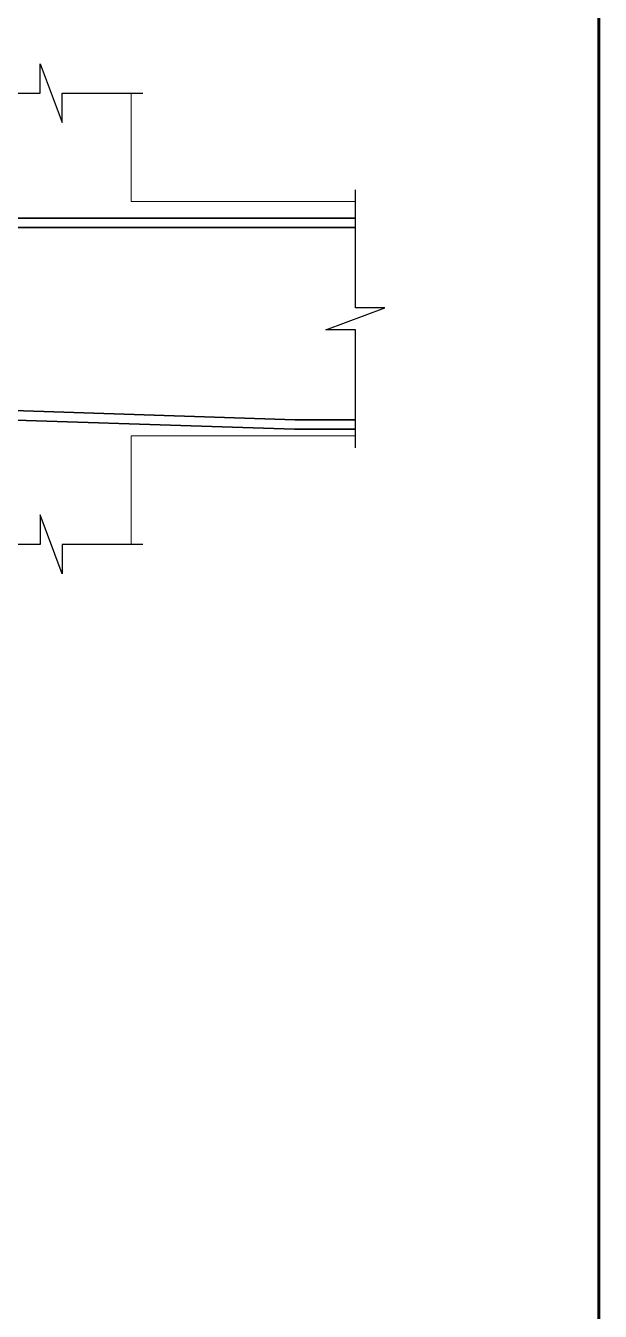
# Model space of a CAD drawing. Extents: x -1855204 to -1466800, y -1308584 to -996495.
# Drawn here: x -1559292 to -1554082, y -1039159 to -1027506 of the extents above; entities that cross this region are included whole.
import ezdxf

# ---------------------------------------------------------------- set-up
doc = ezdxf.new("R2010")
doc.units = 0
doc.header["$LTSCALE"] = 150
doc.layers.get('0').update_dxf_attribs({"lineweight": 18})
for name, color, linetype, lineweight in [('05.Text', 253, 'Continuous', 18), ('11.Khung bo', 32, 'Continuous', 50), ('4', 4, 'Continuous', 35)]:
    doc.layers.add(name, color=color, linetype=linetype, lineweight=lineweight)
doc.layers.add('KT', color=8, linetype='Continuous')

# ---------------------------------------------------------------- blocks, each defined once
blk = doc.blocks.new('100')
at = {"layer": '11.Khung bo', "const_width": 26.7}
blk.add_lwpolyline([(1860913, -945240), (1860913, -916940), (1896063, -916940), (1896063, -945240)], close=True, dxfattribs=at)

msp = doc.modelspace()

# ---------------------------------------------------------------- linework, layer by layer
for p, q in [((-1558336.4, -1029100.1), (-1558336.4, -1028117.5)), ((-1558336.4, -1029100.1), (-1556302.6, -1029100.1)), ((-1558336.4, -1031224.3), (-1556302.6, -1031224.3)), ((-1558336.4, -1031224.3), (-1558336.4, -1032206.9))]:
    msp.add_line(p, q)
at = {"layer": '4', "color": 2, "linetype": 'Continuous', "elevation": 0}
for points in [[(-1583602, -1029223.6), (-1574608.2, -1029223.6), (-1571235.3, -1029333.3), (-1556302.6, -1029333.3)], [(-1571235.3, -1029333.3), (-1571235.3, -1029251.2), (-1556302.6, -1029251.2)], [(-1556302.6, -1031163.2), (-1556854.4, -1031163.2), (-1560227.3, -1031053.6), (-1576889.8, -1031053.6)], [(-1556302.6, -1031077.5), (-1556852.9, -1031077.5), (-1560225.8, -1030967.9), (-1562931.9, -1030967.9)]]:
    msp.add_lwpolyline(points, dxfattribs=at)
at = {"layer": 'KT', "elevation": 0}
for points in [[(-1559890.4, -1028117.5), (-1559160.4, -1028117.5), (-1559160.4, -1027850.5), (-1558959.7, -1028384.5), (-1558959.7, -1028117.5), (-1558229.7, -1028117.5)], [(-1556302.6, -1031331), (-1556302.6, -1030262.5), (-1556569.6, -1030262.5), (-1556035.6, -1030061.9), (-1556302.6, -1030061.9), (-1556302.6, -1028993.4)], [(-1558229.7, -1032206.9), (-1558959.7, -1032206.9), (-1558959.7, -1032473.9), (-1559160.4, -1031939.9), (-1559160.4, -1032206.9), (-1559890.4, -1032206.9)]]:
    msp.add_lwpolyline(points, dxfattribs=at)

# ---------------------------------------------------------------- block references
at = {"layer": '05.Text', "xscale": 0.991454545641318, "yscale": 0.991454545641318, "zscale": 0.9914545456793755}
msp.add_blockref('100', (-3433955, -109244.3), dxfattribs=at)

doc.saveas('drawing.dxf')
